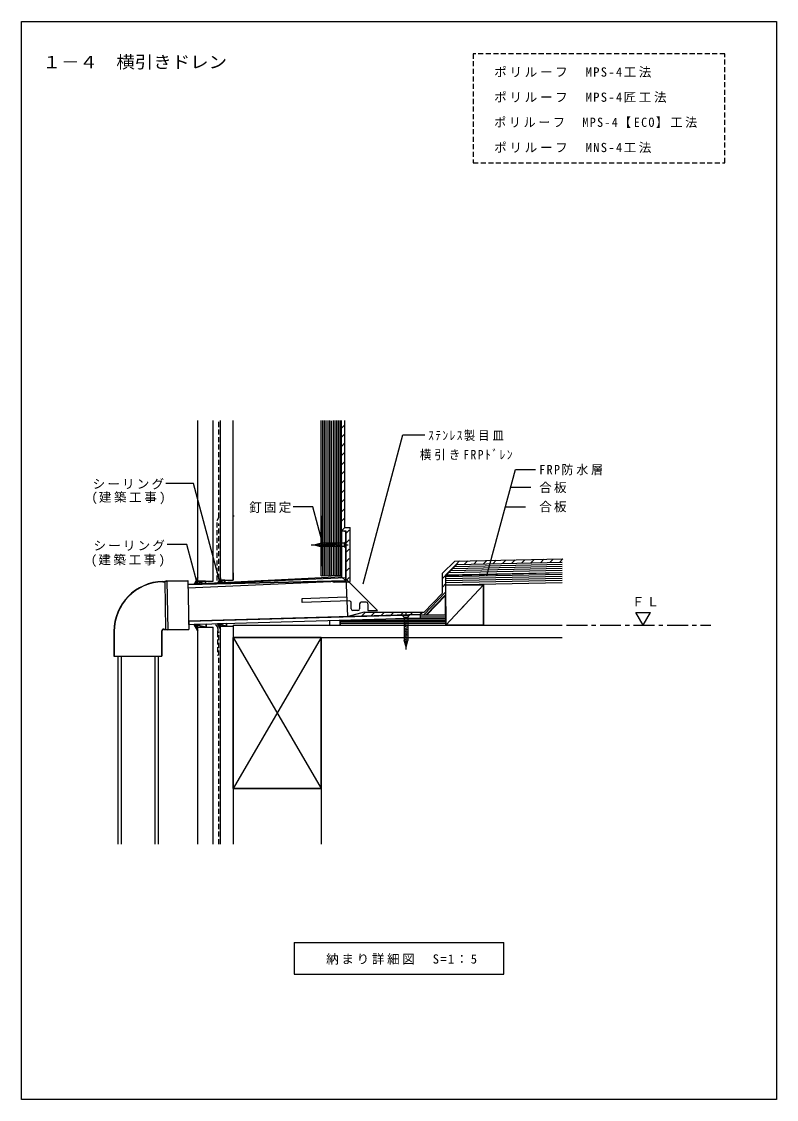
# Model space of a CAD drawing. Units: millimetres, scale not verified, with parts at other scales. Extents: x -407 to 493, y -580 to 705.
import ezdxf
from ezdxf.enums import TextEntityAlignment as Align

# ---------------------------------------------------------------- set-up
doc = ezdxf.new("R2010")
doc.units = ezdxf.units.MM
doc.header["$LTSCALE"] = 5
doc.linetypes.add('CHAIN1', pattern=[8, 5, -1, 1, -1])
doc.linetypes.add('DASHED1', pattern=[1.8, 1.2, -0.6])
for name, color, linetype in [('0-0_境界寸法', 7, 'Continuous'), ('0-6', 3, 'Continuous'), ('A-0', 4, 'Continuous'), ('A-9', 4, 'Continuous'), ('F-0', 2, 'Continuous')]:
    doc.layers.add(name, color=color, linetype=linetype)
doc.styles.add('ＭＳ ゴシック', font='')
doc.styles.get('ＭＳ ゴシック').set_extended_font_data('MS Gothic')

msp = doc.modelspace()

# ---------------------------------------------------------------- linework, layer by layer
at = {"layer": '0-0_境界寸法'}
for p, q in [((325.321, 0.366), (342.641, 0.366)), ((333.981, -14.634), (325.321, 0.366)), ((333.981, -14.634), (342.641, 0.366))]:
    msp.add_line(p, q, dxfattribs=at)
at = {"layer": '0-0_境界寸法', "color": 2}
for p, q in [((-82.167, -393.205), (167.833, -393.205)), ((-82.167, -393.205), (-82.167, -430.705)), ((167.833, -430.705), (167.833, -393.205)), ((-82.167, -430.705), (167.833, -430.705))]:
    msp.add_line(p, q, dxfattribs=at)
at = {"layer": '0-6'}
msp.add_line((-49.826, 43.844), (-25.878, 44.895), dxfattribs=at)
at = {"layer": '0-6', "color": 7, "linetype": 'CHAIN1'}
msp.add_line((242.487, -14.634), (414.775, -14.634), dxfattribs=at)
at = {"layer": 'A-0', "color": 3}
for p, q in [((-407.167, -580.18), (-407.167, 704.82)), ((-196.814, 37.844), (-196.814, 229.287)), ((-49.814, 43.844), (-49.814, 229.287)), ((-37.815, 44.29), (-37.815, 229.016)), ((-25.814, 70.591), (-25.814, 229.287)), ((-154.814, 47.48), (-154.814, 115.479)), ((-49.814, 115.479), (-49.814, 55.48)), ((-25.814, 97.836), (-20.506, 97.836)), ((-25.814, 50.069), (-25.814, 97.836)), ((-20.506, 97.836), (-20.506, 37.899)), ((98.687, 44.521), (237.275, 48.202)), ((98.687, 33.398), (237.275, 36.2)), ((98.687, -14.634), (98.687, 33.398)), ((98.687, 33.398), (143.687, 33.398)), ((98.687, -14.634), (98.687, 30.379)), ((143.687, 33.398), (143.687, -14.634)), ((143.687, 30.379), (143.687, -14.634)), ((98.687, 2.866), (98.687, -14.634)), ((68.4, -6.102), (68.4, -2.102)), ((68.4, -2.634), (98.593, -2.634)), ((98.687, -2.634), (98.687, -14.634)), ((-196.814, -275.806), (-196.814, -17.102)), ((-154.814, -14.634), (237.275, -14.634)), ((-154.814, -14.634), (-154.814, -29.634)), ((143.687, -14.634), (98.687, -14.634)), ((143.687, -14.634), (98.687, -14.634)), ((-154.814, -29.634), (237.275, -29.634)), ((-154.814, -209.634), (-154.814, -29.634)), ((-154.814, -29.634), (-49.814, -29.634)), ((-154.814, -29.634), (-154.814, -209.634)), ((-49.814, -29.634), (-154.814, -29.634)), ((-49.814, -29.634), (-49.814, -209.634)), ((-49.814, -209.634), (-49.814, -29.634)), ((-49.814, -209.634), (-154.814, -209.634)), ((-154.814, -209.634), (-49.814, -209.634))]:
    msp.add_line(p, q, dxfattribs=at)
at = {"layer": 'A-0', "color": 7}
for p, q in [((-178.814, 37.844), (-178.814, 229.287)), ((-154.814, 47.48), (-154.814, 115.479)), ((-154.814, 115.479), (-153.753, 115.479)), ((-49.814, 115.479), (-49.814, 55.48)), ((98.687, 45.401), (110.937, 57.65)), ((110.937, 57.65), (237.275, 60.204)), ((-196.814, 42.407), (-201.54, 34.221)), ((-169.814, 41.65), (-173.394, 35.45)), ((-169.814, 41.65), (-169.814, 38.831)), ((-169.814, 38.831), (-164.673, 38.831)), ((-164.673, 38.831), (-164.673, 35.832)), ((98.687, 45.401), (237.275, 48.202)), ((98.687, -14.634), (98.687, 45.401)), ((-187.665, 37.844), (-187.665, 34.845)), ((98.687, 33.398), (237.275, 36.2)), ((98.687, 33.398), (143.687, 33.398)), ((143.687, -14.634), (143.687, 33.398)), ((98.687, 7.448), (98.687, -14.634)), ((-162.673, -12.791), (-162.673, -15.776)), ((-39.506, -14.634), (-39.506, -9.226)), ((-196.814, -21.529), (-201.215, -13.907)), ((-196.814, -17.102), (-178.814, -17.102)), ((-187.265, -13.503), (-187.265, -17.102)), ((-178.814, -275.806), (-178.814, -17.102)), ((-169.814, -19.662), (-173.598, -13.108)), ((-169.814, -15.776), (-154.814, -15.776)), ((-154.814, -15.776), (-154.814, -141.566)), ((98.687, -14.634), (143.687, -14.634)), ((-154.814, -209.634), (-154.814, -275.806)), ((-49.814, -209.634), (-49.814, -275.806))]:
    msp.add_line(p, q, dxfattribs=at)
at = {"layer": 'A-0', "color": 7, "linetype": 'DASHED1'}
for p, q in [((-171.814, 113.464), (-171.814, 229.287)), ((-173.914, 109.827), (-171.814, 113.464)), ((-173.914, 38.516), (-173.914, 109.827)), ((-171.814, 40.464), (-171.814, 106.248)), ((-175.895, -14.662), (-175.907, -14.662)), ((-174.596, -15.412), (-173.161, -17.898)), ((-173.451, -23.011), (-173.451, -50.82)), ((-173.25, -22.261), (-173.161, -22.106)), ((-172.96, -21.356), (-172.96, -18.648)), ((-171.814, -275.806), (-171.814, -22.183))]:
    msp.add_line(p, q, dxfattribs=at)
at = {"layer": 'A-0', "color": 2}
for p, q in [((-169.814, 38.831), (-169.814, 229.287)), ((-21.814, 101.836), (-21.814, 229.287)), ((-21.814, 101.836), (-15.314, 101.836)), ((-15.314, 38.004), (-15.314, 101.836)), ((94.687, 47.057), (109.246, 61.617)), ((98.687, 44.521), (111.384, 57.218)), ((109.246, 61.617), (237.194, 64.203)), ((110.937, 57.65), (237.275, 60.204)), ((94.687, 23.751), (94.687, 47.057)), ((98.687, 17.966), (98.687, 45.401)), ((-34.894, 36.555), (-37.25, 37.186)), ((-16.815, 36.504), (-34.506, 36.504)), ((94.687, 23.514), (72.382, 0.329)), ((98.687, 21.903), (74.854, -2.871)), ((1.33, 0.566), (-17.954, -4.601)), ((1.33, 0.566), (72.382, 0.566)), ((-169.814, -275.806), (-169.814, -15.776))]:
    msp.add_line(p, q, dxfattribs=at)
at = {"layer": 'A-0'}
for p, q in [((-47.814, 44.012), (-47.814, 229.287)), ((-45.814, 44.012), (-45.814, 229.287)), ((-43.814, 44.012), (-43.814, 229.287)), ((-41.814, 44.29), (-41.814, 229.287)), ((-39.814, 44.342), (-39.814, 229.287)), ((-35.814, 229.287), (-35.814, 44.29)), ((-33.814, 229.287), (-33.814, 44.569)), ((-31.814, 229.287), (-31.814, 44.619)), ((-29.814, 229.287), (-29.814, 44.729)), ((-27.814, 229.287), (-27.814, 44.84)), ((-0.013, 34.529), (47.545, 212.018)), ((47.545, 212.018), (73.755, 212.018)), ((147.698, 44.414), (181.564, 170.799)), ((181.564, 170.799), (205.546, 170.799)), ((-202.266, 154.234), (-235.344, 154.234)), ((-170.815, 36.858), (-202.266, 154.234)), ((175.943, 149.823), (199.925, 149.823)), ((-59.943, 126.269), (-83.42, 126.269)), ((-48.051, 81.89), (-59.943, 126.269)), ((169.671, 126.418), (193.653, 126.418)), ((-25.814, 97.836), (-21.257, 97.836)), ((-25.814, 42.733), (-25.814, 97.836)), ((-210.276, 81.237), (-233.753, 81.237)), ((-198.384, 36.858), (-210.276, 81.237)), ((-58.384, 80.982), (-50.734, 83.033)), ((-58.384, 80.982), (-50.734, 78.932)), ((-55.242, 80.14), (-55.561, 81.739)), ((-53.194, 79.592), (-53.72, 82.232)), ((-51.146, 79.043), (-51.88, 82.725)), ((-22.734, 83.033), (-50.734, 83.033)), ((-22.734, 78.932), (-50.734, 78.932)), ((-49.184, 78.932), (-50.002, 83.033)), ((-47.245, 78.932), (-48.063, 83.033)), ((-45.306, 78.932), (-46.124, 83.033)), ((-43.368, 78.932), (-44.185, 83.033)), ((-41.429, 78.932), (-42.247, 83.033)), ((-39.49, 78.932), (-40.308, 83.033)), ((-37.551, 78.932), (-38.369, 83.033)), ((-35.612, 78.932), (-36.43, 83.033)), ((-33.673, 78.932), (-34.491, 83.033)), ((-32.143, 80.982), (-32.552, 83.033)), ((-22.734, 83.033), (-20.685, 85.082)), ((-22.734, 83.033), (-22.734, 78.932)), ((-22.734, 78.932), (-20.685, 76.882)), ((-20.384, 85.082), (-20.685, 85.082)), ((-20.685, 76.882), (-20.685, 85.082)), ((-20.384, 85.082), (-20.384, 76.882)), ((-20.384, 76.882), (-20.685, 76.882)), ((103.587, 50.3), (237.275, 53.003)), ((106.037, 52.75), (237.275, 55.403)), ((108.487, 55.2), (237.275, 57.803)), ((-208.942, 33.897), (-20.685, 42.122)), ((-27.35, 41.831), (-25.814, 41.897)), ((-25.814, 41.897), (-25.814, 42.733)), ((-20.323, 40.015), (17.09, 2.603)), ((237.275, 45.802), (98.687, 43)), ((237.275, 43.401), (98.687, 40.599)), ((237.275, 41.001), (98.687, 38.199)), ((237.275, 38.6), (98.687, 35.799)), ((101.138, 47.851), (237.275, 50.602)), ((-238.736, 37.331), (-236.518, 37.376)), ((-238.728, 36.931), (-236.467, 36.977)), ((-233.978, 37.577), (-236.467, 36.977)), ((-234.03, 37.976), (-209.035, 38.483)), ((-234.03, 37.976), (-232.851, -20.261)), ((-233.978, 37.577), (-209.027, 38.083)), ((-209.035, 38.483), (-207.856, -19.755)), ((-208.861, 29.897), (-20.506, 37.898)), ((143.687, 33.398), (98.687, -14.634)), ((-72.61, 17.068), (-20.323, 19.068)), ((-72.61, 12.068), (-72.61, 17.068)), ((-16.18, 14.068), (-72.61, 12.068)), ((-14.18, 4.602), (-14.18, 12.068)), ((-6.18, 2.603), (-12.18, 2.603)), ((-4.18, 10.648), (-4.18, 10.629)), ((-4.18, 10.629), (-4.18, 4.602)), ((3.82, 12.648), (-2.18, 12.648)), ((5.82, 10.648), (5.82, 2.603)), ((5.82, 2.603), (17.09, 2.603)), ((115.991, 3.859), (119.991, 7.858)), ((-208.051, -10.102), (47.129, -2.718)), ((-27.506, -8.963), (98.581, -8.963)), ((98.687, -10.963), (-27.506, -10.963)), ((98.687, -12.799), (-27.506, -12.799)), ((38.673, -6.963), (98.474, -6.963)), ((47.129, -2.715), (47.129, -3.015)), ((55.329, -3.015), (47.129, -3.015)), ((49.179, -5.065), (47.129, -3.015)), ((49.179, -5.065), (53.279, -5.065)), ((49.179, -5.065), (49.179, -33.064)), ((53.279, -5.065), (55.329, -3.015)), ((53.279, -5.065), (53.279, -33.064)), ((55.329, -2.715), (55.329, -3.015)), ((55.521, -2.475), (68.4, -2.102)), ((68.4, -4.799), (98.533, -4.799)), ((-296.632, -22.157), (-296.632, -51.863)), ((-240.281, -22.298), (-240.281, -51.863)), ((-239.881, -22.299), (-239.881, -51.863)), ((-237.44, -19.404), (-235.326, -19.362)), ((-237.432, -19.804), (-235.361, -19.762)), ((-235.361, -19.762), (-232.851, -20.261)), ((-235.326, -19.362), (-232.815, -19.861)), ((-232.851, -20.261), (-207.856, -19.755)), ((-232.815, -19.861), (-207.864, -19.356)), ((51.229, -14.474), (49.179, -14.882)), ((53.279, -16.004), (49.179, -16.821)), ((53.279, -17.942), (49.179, -18.76)), ((53.279, -19.881), (49.179, -20.699)), ((53.279, -21.82), (49.179, -22.638)), ((53.279, -23.759), (49.179, -24.577)), ((53.279, -25.698), (49.179, -26.516)), ((-49.814, -29.634), (-154.814, -209.634)), ((-154.814, -29.634), (-49.814, -209.634)), ((53.279, -27.637), (49.179, -28.455)), ((53.279, -29.576), (49.179, -30.394)), ((53.279, -31.514), (49.179, -32.332)), ((51.229, -40.715), (49.179, -33.064)), ((53.169, -33.476), (49.486, -34.21)), ((52.62, -35.524), (49.979, -36.05)), ((52.071, -37.572), (50.472, -37.891)), ((51.229, -40.715), (53.279, -33.064)), ((-292.456, -51.863), (-292.456, -275.806)), ((-288.457, -51.863), (-288.457, -275.806)), ((-248.457, -51.863), (-248.457, -275.806)), ((-244.457, -51.863), (-244.457, -275.806))]:
    msp.add_line(p, q, dxfattribs=at)
at = {"layer": 'A-0', "linetype": 'CHAIN1'}
for p, q in [((-61.98, 80.982), (-17.906, 80.982)), ((51.229, -43.715), (51.229, 0.359))]:
    msp.add_line(p, q, dxfattribs=at)
at = {"layer": 'A-0', "color": 7}
for points in [[(-154.814, 47.48), (-154.814, 38.831), (-154.814, 229.287)], [(-27.506, -14.634), (-27.506, -8.879), (-27.506, -14.634)]]:
    msp.add_lwpolyline(points, dxfattribs=at)
at = {"layer": 'A-0'}
for points in [[(-234.03, 37.976), (-236.518, 37.376), (-235.361, -19.762)], [(47.129, -2.715), (55.329, -2.715), (55.521, -2.475)], [(-297.032, -22.157), (-297.032, -51.863), (-239.881, -51.863)]]:
    msp.add_lwpolyline(points, dxfattribs=at)
at = {"layer": 'A-0', "color": 7}
msp.add_lwpolyline([(76.029, -2.371), (98.188, -2.371), (98.188, 20.662)], close=True, dxfattribs=at)
at = {"layer": 'A-0'}
for centre, radius, start, end in [((-237.532, -22.157), 59.5, 91.16, 180), ((-237.532, -22.157), 59.1, 91.16008, 180), ((-16.18, 12.068), 2, 0, 94.05966), ((-12.18, 4.602), 2, 180, 270), ((-6.18, 4.602), 2, 270, 0), ((-2.18, 10.648), 2, 91.42625, 180.52075), ((-2.18, 10.648), 2, 90, 91.42625), ((3.82, 10.648), 2, 0, 90), ((-237.381, -22.304), 2.9, 91.16042, 179.88776), ((-237.381, -22.304), 2.5, 91.15977, 179.89917)]:
    msp.add_arc(centre, radius, start, end, dxfattribs=at)
at = {"layer": 'A-0', "color": 2}
for centre, start, end in [((-34.506, 38.004), 254.99998, 270), ((-16.815, 38.004), 270, 0)]:
    msp.add_arc(centre, 1.5, start, end, dxfattribs=at)
at = {"layer": 'A-0', "color": 7, "linetype": 'DASHED1'}
for centre, start, end in [((-175.895, -16.162), 30, 90), ((-171.951, -23.011), 149.99998, 179.99998), ((-174.46, -18.648), 0, 29.99998), ((-174.46, -21.356), 330, 0)]:
    msp.add_arc(centre, 1.5, start, end, dxfattribs=at)
at = {"layer": 'A-9'}
for p, q in [((-25.616, 220.077), (-21.814, 223.879)), ((-25.814, 209.405), (-21.815, 213.405)), ((-25.814, 198.405), (-21.815, 202.405)), ((-25.814, 187.405), (-21.815, 191.405)), ((-25.814, 176.405), (-21.815, 180.405)), ((-25.814, 165.405), (-21.815, 169.405)), ((-25.814, 154.405), (-21.815, 158.405)), ((-25.814, 154.405), (-21.815, 158.405)), ((-25.817, 148.646), (-25.814, 148.648)), ((-25.814, 143.091), (-21.815, 147.091)), ((-25.814, 131.777), (-21.815, 135.777)), ((-25.814, 120.463), (-21.815, 124.463)), ((-25.814, 120.463), (-21.815, 124.463)), ((-25.814, 109.15), (-21.815, 113.15)), ((-25.814, 109.15), (-21.815, 113.15)), ((-25.814, 97.836), (-21.815, 101.836)), ((-25.814, 97.836), (-25.814, 42.733)), ((-20.506, 96.644), (-25.814, 97.836)), ((-20.506, 94.468), (-16.506, 98.468)), ((-20.506, 94.468), (-16.506, 98.468)), ((-20.506, 97.836), (-20.506, 42.836)), ((-20.506, 37.898), (-20.506, 96.644)), ((-20.508, 88.71), (-20.506, 88.712)), ((-20.506, 83.154), (-16.506, 87.154)), ((-20.506, 71.84), (-16.506, 75.841)), ((-20.506, 60.527), (-16.506, 64.527)), ((-20.506, 60.527), (-16.506, 64.527)), ((-20.506, 49.213), (-16.506, 53.213)), ((-20.506, 49.213), (-16.506, 53.213)), ((110.937, 57.65), (114.859, 61.726)), ((120.906, 57.851), (124.906, 62.008)), ((132.295, 58.149), (136.217, 62.225)), ((143.607, 58.366), (147.529, 62.442)), ((154.918, 58.583), (158.841, 62.66)), ((166.23, 58.801), (170.153, 62.877)), ((166.23, 58.801), (170.153, 62.877)), ((177.541, 59.018), (181.464, 63.094)), ((177.541, 59.018), (181.464, 63.094)), ((188.853, 59.235), (192.776, 63.311)), ((188.853, 59.235), (192.776, 63.311)), ((200.165, 59.452), (204.087, 63.528)), ((200.165, 59.452), (204.087, 63.528)), ((211.477, 59.669), (215.399, 63.745)), ((211.477, 59.669), (215.399, 63.745)), ((222.788, 59.886), (226.71, 63.963)), ((234.1, 60.104), (238.022, 64.18)), ((-25.814, 42.733), (-208.942, 33.897)), ((-25.814, 42.733), (-20.506, 37.898)), ((-20.685, 42.122), (-18.716, -4.239)), ((-20.506, 37.899), (-16.506, 41.899)), ((94.687, 40.765), (98.687, 44.921)), ((-208.942, 33.897), (-20.506, 37.898)), ((-20.506, 37.898), (-208.942, 33.897)), ((-208.942, 33.897), (-208.861, 29.897)), ((-208.861, 29.897), (-20.506, 37.898)), ((94.687, 30.602), (98.687, 34.759)), ((98.303, 24.388), (72.348, -2.591)), ((-1.523, -3.531), (2.478, 0.469)), ((9.792, -3.531), (13.791, 0.469)), ((21.105, -3.531), (25.105, 0.469)), ((21.105, -3.531), (25.105, 0.469)), ((32.818, -3.132), (36.419, 0.469)), ((32.818, -3.132), (36.419, 0.469)), ((44.469, -2.795), (47.732, 0.469)), ((44.469, -2.795), (47.732, 0.469)), ((56.119, -2.458), (59.046, 0.469)), ((68.094, -1.797), (70.36, 0.469)), ((68.4, -2.102), (-208.051, -10.102)), ((-208.051, -10.102), (-207.97, -14.103)), ((-207.97, -14.103), (68.4, -6.102)), ((68.4, -6.102), (68.4, -2.102))]:
    msp.add_line(p, q, dxfattribs=at)
at = {"layer": 'A-9', "color": 5}
for p, q in [((-196.814, 42.407), (-201.52, 34.255)), ((-196.814, 37.844), (-196.814, 42.407)), ((-169.814, 41.65), (-173.298, 35.617)), ((-169.814, 38.831), (-169.814, 41.65)), ((-164.673, 38.831), (-169.814, 38.831)), ((-164.673, 36.033), (-164.673, 38.831)), ((-201.52, 34.255), (-187.665, 34.924)), ((-187.665, 37.844), (-196.814, 37.844)), ((-187.665, 34.924), (-187.665, 37.844)), ((-173.298, 35.617), (-164.673, 36.033)), ((-162.673, -12.791), (-173.598, -13.108)), ((-162.673, -15.776), (-162.673, -12.791)), ((-187.265, -13.503), (-201.215, -13.907)), ((-201.215, -13.907), (-196.814, -21.529)), ((-196.814, -17.102), (-187.265, -17.102)), ((-196.814, -21.529), (-196.814, -17.102)), ((-187.265, -17.102), (-187.265, -13.503)), ((-173.598, -13.108), (-169.814, -19.662)), ((-169.814, -15.776), (-162.673, -15.776)), ((-169.814, -19.662), (-169.814, -15.776))]:
    msp.add_line(p, q, dxfattribs=at)
at = {"layer": 'A-9', "color": 7}
for p, q in [((-169.814, 38.831), (-154.814, 38.831)), ((-196.814, 37.844), (-178.814, 37.844))]:
    msp.add_line(p, q, dxfattribs=at)
at = {"layer": 'A-9', "color": 7, "linetype": 'DASHED1'}
msp.add_lwpolyline([(131.345, 536.514), (431.345, 536.514), (431.345, 666.514), (131.345, 666.514)], close=True, dxfattribs=at)
at = {"layer": 'A-9', "color": 5}
for points in [[(-173.298, 35.617), (-169.814, 38.831), (-173.298, 35.617)], [(-173.298, 35.617), (-164.673, 38.831), (-173.298, 35.617)], [(-201.52, 34.255), (-196.814, 37.844), (-201.52, 34.255)], [(-201.52, 34.255), (-187.665, 37.844), (-201.52, 34.255)], [(-201.215, -13.907), (-187.265, -17.102), (-201.215, -13.907)], [(-201.215, -13.907), (-196.814, -17.102), (-201.215, -13.907)], [(-173.598, -13.108), (-162.673, -15.776), (-173.598, -13.108)], [(-173.598, -13.108), (-169.814, -15.776), (-173.598, -13.108)]]:
    msp.add_lwpolyline(points, dxfattribs=at)
at = {"layer": 'F-0'}
for p, q in [((-407.167, 704.82), (492.833, 704.82)), ((492.833, 704.82), (492.833, -580.18)), ((492.833, -580.18), (-407.167, -580.18))]:
    msp.add_line(p, q, dxfattribs=at)

# ---------------------------------------------------------------- texts
at = {"layer": '0-0_境界寸法', "style": 'ＭＳ ゴシック', "width": 1.1}
msp.add_text('１－４\u3000横引きドレン', height=14.66, dxfattribs=at).set_placement((-382.167, 644.82), align=Align.BOTTOM_LEFT)
at = {"layer": '0-0_境界寸法', "char_height": 11, "attachment_point": 7, "style": 'ＭＳ ゴシック'}
for s, insert in [('\\T1.17;ＦＬ', (320.444, 7.601)), ('\\T1.21;納まり詳細図\u3000S=1：5', (-44.042, -419.455))]:
    msp.add_mtext(s, dxfattribs=dict(at, insert=insert))
at = {"layer": 'A-0', "color": 7, "char_height": 11, "attachment_point": 7, "style": 'ＭＳ ゴシック'}
for s, insert in [('\\T1.26;\\W0.9;ｽﾃﾝﾚｽ製目皿', (77.654, 204.761)), ('\\T1.28;\\W0.9;横引きFRPﾄﾞﾚﾝ', (67.726, 181.822)), ('\\T1.24;\\W0.95;FRP防水層', (210.02, 163.994)), ('\\T1.17;合板', (210.02, 142.689)), ('\\T1.17;釘固定', (-135.756, 118.978)), ('\\T1.17;合板', (210.02, 119.757))]:
    msp.add_mtext(s, dxfattribs=dict(at, insert=insert))
at = {"layer": 'A-9', "color": 7, "char_height": 11, "attachment_point": 7, "style": 'ＭＳ ゴシック'}
for s, insert in [('\\T1.21;ポリルーフ\u3000MPS-4工法', (156.342, 637.948)), ('\\T1.21;ポリルーフ\u3000MPS-4匠工法', (156.342, 607.948)), ('\\T1.23;\\W0.95;ポリルーフ\u3000MPS-4【ECO】工法', (156.342, 577.948)), ('\\T1.21;ポリルーフ\u3000MNS-4工法', (156.342, 547.948)), ('\\T1.17;シーリング', (-322.468, 147.043)), ('\\T1.2;(建築工事)', (-323.882, 129.371)), ('\\T1.17;シーリング', (-321.408, 73.526)), ('\\T1.2;(建築工事)', (-324.589, 54.793))]:
    msp.add_mtext(s, dxfattribs=dict(at, insert=insert))

doc.saveas('drawing.dxf')
